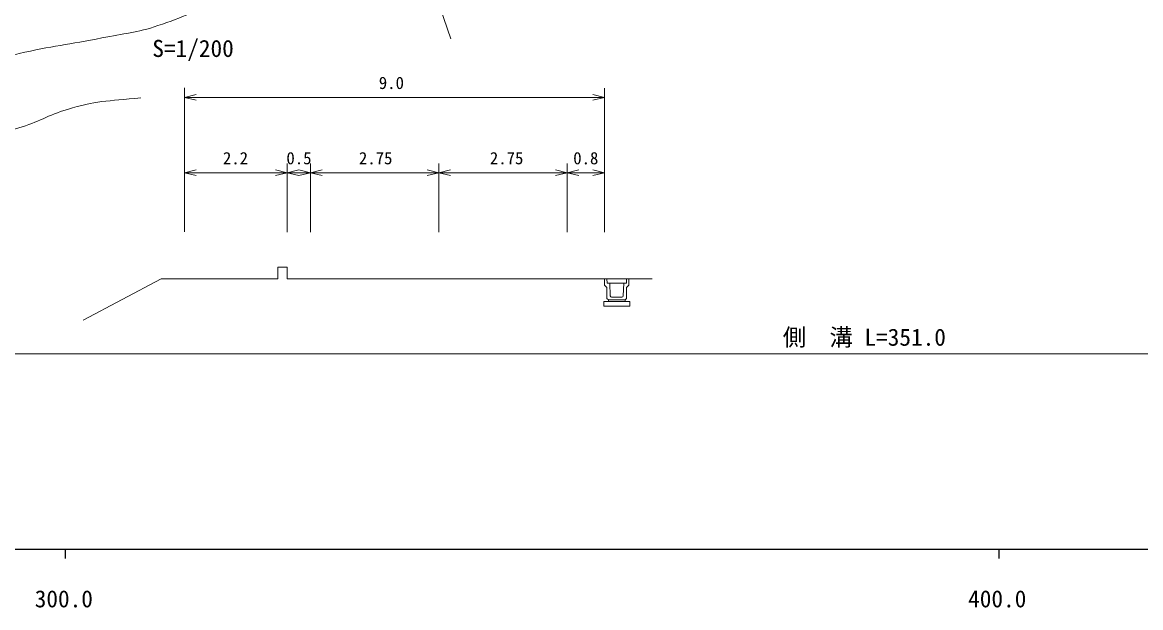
# Model space of a CAD drawing. Units: millimetres on the paper, enlarged 1000 times, with parts at other scales. Extents: x 40000 to 680000, y 20000 to 380000.
# Drawn here: x 363403 to 483208, y 198715 to 261449 of the extents above; entities that cross this region are included whole.
import ezdxf
from ezdxf.enums import TextEntityAlignment as Align

# ---------------------------------------------------------------- set-up
doc = ezdxf.new("R2010")
doc.units = ezdxf.units.MM
doc.header["$LTSCALE"] = 1000
for name, color, linetype, lineweight in [('M-BGD', 7, 'Continuous', 13), ('M-BGD-HTXT', 7, 'Continuous', 13), ('M-STR-HTXT', 7, 'Continuous', 13), ('M-TTL-BAND', 7, 'Continuous', 25)]:
    doc.layers.add(name, color=color, linetype=linetype, lineweight=lineweight)
doc.styles.add('ＭＳ ゴシック', font='')
doc.styles.add('ＭＳ 明朝', font='')
doc.styles.get('ＭＳ ゴシック').set_extended_font_data('MS Gothic')
doc.styles.get('ＭＳ 明朝').set_extended_font_data('MS Mincho')

msp = doc.modelspace()

# ---------------------------------------------------------------- linework, layer by layer
at = {"layer": 'M-BGD'}
for points, knots in [([(395484, 276087), (394727, 274683), (394530, 274321), (393903, 273198), (393090, 271740), (392697, 270883), (391777, 269490), (391152, 268544), (390771, 268008), (389923, 267255), (388107, 265642), (386799, 265085), (384635, 263984), (382093, 262690), (380630, 262009), (377929, 261094), (375658, 260325), (374280, 260270), (371932, 259786), (368471, 259072), (366484, 258906), (363045, 258096), (360425, 257478), (358991, 256999), (356393, 256296), (353561, 255530), (352677, 255291), (349142, 254334)], [0, 0, 0, 0, 1, 1, 1, 2, 2, 2, 3, 3, 3, 4, 4, 4, 5, 5, 5, 6, 6, 6, 7, 7, 7, 8, 8, 8, 9, 9, 9, 9]), ([(332326, 236597), (334131, 238695), (334597, 239235), (336025, 240950), (337432, 242640), (337844, 243970), (339587, 245311), (340655, 246133), (341587, 245966), (342894, 246293), (346867, 247284), (349177, 247451), (353199, 248219), (357034, 248952), (359266, 249026), (363012, 250127), (365109, 250744), (366144, 251504), (368239, 252124), (371215, 253005), (372468, 253031), (376090, 253351)], [0, 0, 0, 0, 1, 1, 1, 2, 2, 2, 3, 3, 3, 4, 4, 4, 5, 5, 5, 6, 6, 6, 7, 7, 7, 7])]:
    msp.add_open_spline(points, degree=3, knots=knots, dxfattribs=at)
at = {"layer": 'M-BGD-HTXT'}
for p, q in [((380787, 238984), (380787, 254425)), ((425787, 238966), (425787, 254407)), ((380787, 253407), (382037, 253720)), ((380787, 253407), (425787, 253407)), ((380787, 253407), (382037, 253095)), ((425787, 253407), (424537, 253720)), ((425787, 253407), (424537, 253095)), ((380787, 245337), (382037, 245649)), ((391787, 245337), (390537, 245649)), ((391787, 238966), (391787, 246337)), ((391787, 245337), (393037, 245649)), ((394287, 245337), (393037, 245649)), ((394287, 238966), (394287, 246337)), ((394287, 245337), (395537, 245649)), ((408037, 245337), (406787, 245649)), ((408037, 238966), (408037, 246337)), ((408037, 245337), (409287, 245649)), ((421787, 245337), (420537, 245649)), ((421787, 238966), (421787, 246337)), ((421787, 245337), (423037, 245649)), ((425787, 245337), (424537, 245649)), ((380787, 245337), (391787, 245337)), ((380787, 245337), (382037, 245024)), ((391787, 245337), (390537, 245024)), ((391787, 245337), (394287, 245337)), ((391787, 245337), (393037, 245024)), ((394287, 245337), (393037, 245024)), ((394287, 245337), (408037, 245337)), ((394287, 245337), (395537, 245024)), ((408037, 245337), (406787, 245024)), ((408037, 245337), (421787, 245337)), ((408037, 245337), (409287, 245024)), ((421787, 245337), (420537, 245024)), ((421787, 245337), (425787, 245337)), ((421787, 245337), (423037, 245024)), ((425787, 245337), (424537, 245024)), ((390787, 233966), (390787, 235216)), ((390787, 235216), (391787, 235216)), ((391787, 235216), (391787, 233966)), ((378287, 233966), (369922, 229522)), ((380787, 233966), (378287, 233966)), ((380787, 233966), (390787, 233966)), ((391787, 233966), (394287, 233966)), ((394287, 233966), (408037, 233966)), ((408037, 233966), (421787, 233966)), ((421787, 233966), (425787, 233966)), ((425787, 233966), (425787, 233266)), ((425787, 233966), (426037, 233966)), ((426037, 233966), (426062, 233491)), ((426037, 233966), (428137, 233966)), ((428137, 233966), (428112, 233491)), ((428387, 233966), (428137, 233966)), ((428387, 233266), (428387, 233966)), ((430887, 233966), (428387, 233966)), ((425787, 233266), (426037, 233016)), ((426037, 233016), (426037, 231841)), ((426062, 233491), (426337, 233491)), ((426337, 233491), (426387, 232141)), ((426337, 233491), (427837, 233491)), ((427837, 233491), (427787, 232141)), ((428112, 233491), (427837, 233491)), ((428137, 233016), (428387, 233266)), ((428137, 231841), (428137, 233016)), ((426187, 231541), (425687, 231541)), ((425687, 231541), (425687, 231041)), ((426037, 231841), (426187, 231691)), ((426187, 231691), (427987, 231691)), ((426187, 231691), (426187, 231541)), ((426187, 231541), (427987, 231541)), ((426537, 231991), (427637, 231991)), ((427987, 231691), (428137, 231841)), ((427987, 231541), (427987, 231691)), ((428487, 231541), (427987, 231541)), ((428487, 231041), (428487, 231541)), ((425687, 231041), (428487, 231041))]:
    msp.add_line(p, q, dxfattribs=at)
for centre, start, end in [((426537, 232141), 180, 270), ((427637, 232141), 270, 0)]:
    msp.add_arc(centre, 150, start, end, dxfattribs=at)
at = {"layer": 'M-STR-HTXT'}
for p, q in [((398941, 290248), (409294, 259677)), ((197464, 225935), (558154, 225935))]:
    msp.add_line(p, q, dxfattribs=at)
at = {"layer": 'M-TTL-BAND'}
for p, q in [((40000, 205000), (579000, 205000)), ((368000, 205000), (368000, 204000)), ((468000, 205000), (468000, 204000))]:
    msp.add_line(p, q, dxfattribs=at)

# ---------------------------------------------------------------- texts
at = {"layer": 'M-BGD-HTXT', "style": 'ＭＳ 明朝'}
msp.add_text('S=1/200', height=1833, dxfattribs=at).set_placement((377325, 257189), align=Align.BOTTOM_LEFT)
at = {"layer": 'M-BGD-HTXT', "style": 'ＭＳ ゴシック'}
for s, p in [('9.0', (402937, 253907)), ('2.2', (386236, 245837)), ('0.5', (393037, 245837)), ('2.75', (401254, 245837)), ('2.75', (415284, 245837)), ('0.8', (423766, 245837))]:
    msp.add_text(s, height=1320, dxfattribs=at).set_placement(p, align=Align.BOTTOM_CENTER)
at = {"layer": 'M-STR-HTXT', "style": 'ＭＳ ゴシック'}
msp.add_text('側\u3000溝 L=351.0', height=1833, dxfattribs=at).set_placement((453608, 226235), align=Align.BOTTOM_CENTER)
at = {"layer": 'M-TTL-BAND', "style": 'ＭＳ ゴシック'}
for s, p in [('300.0', (367844, 198195)), ('400.0', (467844, 198195))]:
    msp.add_text(s, height=1833, dxfattribs=at).set_placement(p, align=Align.BOTTOM_CENTER)

doc.saveas('drawing.dxf')
